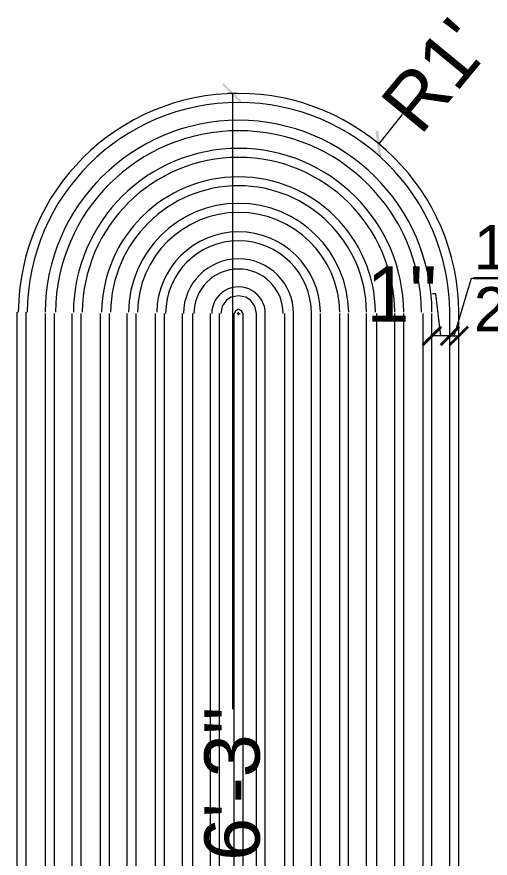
# Model space of a CAD drawing. Header units: inches. Extents: x 3324238 to 135265466, y -1036581 to 20094598.
# Drawn here: x 3353689.88 to 3353715.51, y -519043.65 to -518998.07 of the extents above; entities that cross this region are included whole.
import ezdxf

# ---------------------------------------------------------------- set-up
doc = ezdxf.new("R2010")
doc.units = ezdxf.units.IN
doc.header["$MEASUREMENT"] = 0
doc.header["$PDMODE"] = 3
doc.layers.add('FURNITURE', color=32, linetype='Continuous', lineweight=13)
for name, color, linetype in [('PDF_Geometry', 7, 'Continuous'), ('PDF_Solid Fills', 7, 'Continuous'), ('PDF_Text', 1, 'Continuous')]:
    doc.layers.add(name, color=color, linetype=linetype)
doc.styles.add('PDF Arial', font='arial.ttf')
doc.styles.add('The Thakors 3 inches', font='arial.ttf', dxfattribs={"height": 3})
doc.dimstyles.new('The Thakors 3 inches', dxfattribs={"dimtxt": 3, "dimasz": 1, "dimexe": 0.179993, "dimexo": 0.0625, "dimgap": 0.089996, "dimtad": 0, "dimzin": 0, "dimdsep": 46, "dimlunit": 4, "dimtxsty": 'The Thakors 3 inches', "dimblk": 'ARCHTICK', "dimcen": 0.089996, "dimclrd": 5, "dimclre": 5, "dimclrt": 1, "dimadec": 0, "dimazin": 0, "dimtfac": 0.799988, "dimtofl": 0, "dimtmove": 1, "dimatfit": 3, "dimfxl": 1, "dimtolj": 1, "dimtzin": 0, "dimlwd": 5, "dimlwe": 13, "dimarcsym": 0})

# ---------------------------------------------------------------- blocks, each defined once
blk = doc.blocks.new('_ArchTick')
at = {"color": 0, "linetype": 'ByBlock', "const_width": 0.15}
blk.add_lwpolyline([(-0.5, -0.5), (0.5, 0.5)], dxfattribs=at)
blk = doc.blocks.new('*D324')
at = {"layer": 'Defpoints', "color": 0, "lineweight": 30, "transparency": 16777216}
for p in [(3353713.328, -519015.422), (3353713.811, -519015.351), (3353713.811, -519015.422)]:
    blk.add_point(p, dxfattribs=at)
at = {"layer": 'FURNITURE', "color": 5, "lineweight": 5, "transparency": 16777216}
for p, q in [((3353713.569, -519015.351), (3353714.507, -519012.226)), ((3353714.507, -519012.226), (3353714.687, -519012.226)), ((3353713.328, -519015.351), (3353713.811, -519015.351))]:
    blk.add_line(p, q, dxfattribs=at)
at = {"layer": 'FURNITURE', "color": 5, "lineweight": 13, "transparency": 16777216}
for p, q in [((3353713.328, -519015.36), (3353713.328, -519015.171)), ((3353713.811, -519015.36), (3353713.811, -519015.171))]:
    blk.add_line(p, q, dxfattribs=at)
at = {"layer": 'FURNITURE', "color": 5, "lineweight": 5, "transparency": 16777216, "rotation": 180}
blk.add_blockref('_ArchTick', (3353713.328, -519015.351), dxfattribs=at)
at = {"layer": 'FURNITURE', "color": 5, "lineweight": 5, "transparency": 16777216}
blk.add_blockref('_ArchTick', (3353713.811, -519015.351), dxfattribs=at)
at = {"layer": 'FURNITURE', "color": 1, "lineweight": 30, "transparency": 16777216, "insert": (3353716.298, -519012.226), "char_height": 3, "attachment_point": 5, "style": 'The Thakors 3 inches'}
blk.add_mtext('\\A1;{\\H0.799988x;\\S1/2;}"', dxfattribs=at)
blk = doc.blocks.new('*D328')
at = {"layer": 'Defpoints', "color": 0, "lineweight": 30, "transparency": 16777216}
for p in [(3353712.361, -519015.351), (3353712.361, -519015.48), (3353713.328, -519015.655)]:
    blk.add_point(p, dxfattribs=at)
at = {"layer": 'FURNITURE', "color": 5, "lineweight": 5, "transparency": 16777216}
for p, q in [((3353712.576, -519013.076), (3353712.396, -519013.076)), ((3353712.844, -519015.351), (3353712.576, -519013.076)), ((3353713.328, -519015.351), (3353712.361, -519015.351))]:
    blk.add_line(p, q, dxfattribs=at)
at = {"layer": 'FURNITURE', "color": 5, "lineweight": 13, "transparency": 16777216}
for p, q in [((3353712.361, -519015.418), (3353712.361, -519015.171)), ((3353713.328, -519015.593), (3353713.328, -519015.171))]:
    blk.add_line(p, q, dxfattribs=at)
at = {"layer": 'FURNITURE', "color": 5, "lineweight": 5, "transparency": 16777216, "rotation": 180}
blk.add_blockref('_ArchTick', (3353712.361, -519015.351), dxfattribs=at)
at = {"layer": 'FURNITURE', "color": 5, "lineweight": 5, "transparency": 16777216}
blk.add_blockref('_ArchTick', (3353713.328, -519015.351), dxfattribs=at)
at = {"layer": 'FURNITURE', "color": 1, "lineweight": 30, "transparency": 16777216, "insert": (3353710.723, -519013.076), "char_height": 3, "attachment_point": 5, "style": 'The Thakors 3 inches'}
blk.add_mtext('\\A1;1"', dxfattribs=at)

msp = doc.modelspace()

# ---------------------------------------------------------------- linework, layer by layer
at = {"layer": 'PDF_Geometry', "color": 32, "lineweight": 13, "true_color": 0xdd6e00}
for points in [[(3353713.811, -519077.073), (3353713.811, -519014.067, 0.99391), (3353689.962, -519014.067)], [(3353713.328, -519077.073), (3353713.328, -519014.067, 0.993107), (3353690.445, -519014.067)], [(3353705.835, -519070.95), (3353705.835, -519014.147, 1), (3353697.939, -519014.147)], [(3353704.868, -519070.95), (3353704.868, -519014.147, 0.996627), (3353698.905, -519014.147)], [(3353703.337, -519070.95), (3353703.337, -519014.147, 1.001635), (3353700.436, -519014.147)]]:
    msp.add_lwpolyline(points, format="xyb", dxfattribs=at)
at = {"layer": 'PDF_Geometry', "color": 252, "lineweight": 13, "true_color": 0x979797}
for points in [[(3353701.806, -519002.223), (3353701.323, -519002.223)], [(3353701.806, -519014.147), (3353701.967, -519014.147)], [(3353701.887, -519014.228), (3353701.887, -519014.067)]]:
    msp.add_lwpolyline(points, dxfattribs=at)
at = {"layer": 'PDF_Geometry', "color": 152, "lineweight": 13, "true_color": 0x006edd}
for points in [[(3353701.564, -519002.223), (3353701.564, -519035.579)], [(3353710.749, -519003.351), (3353709.46, -519004.962)]]:
    msp.add_lwpolyline(points, dxfattribs=at)
at = {"layer": 'PDF_Geometry', "color": 32, "lineweight": 13, "true_color": 0xdd6e00}
for points in [[(3353702.853, -519014.147), (3353702.773, -519013.744), (3353702.531, -519013.422), (3353702.289, -519013.261), (3353701.887, -519013.18), (3353701.484, -519013.261), (3353701.242, -519013.422), (3353701, -519013.744), (3353700.92, -519014.147)], [(3353689.881, -519014.067), (3353689.881, -519064.907)], [(3353690.365, -519014.067), (3353690.365, -519064.907)], [(3353691.412, -519014.147), (3353691.412, -519064.907)], [(3353691.896, -519014.147), (3353691.896, -519064.907)], [(3353692.863, -519014.147), (3353692.863, -519064.907)], [(3353693.346, -519014.147), (3353693.346, -519064.907)], [(3353694.393, -519014.147), (3353694.393, -519064.907)], [(3353694.877, -519014.147), (3353694.877, -519064.907)], [(3353695.844, -519014.147), (3353695.844, -519064.907)], [(3353696.327, -519014.147), (3353696.327, -519064.907)], [(3353697.375, -519014.147), (3353697.375, -519064.907)], [(3353697.858, -519014.147), (3353697.858, -519064.907)], [(3353698.825, -519014.147), (3353698.825, -519070.95)], [(3353699.389, -519014.147), (3353699.389, -519070.95)], [(3353700.356, -519014.147), (3353700.356, -519070.95)], [(3353700.839, -519014.147), (3353700.839, -519070.95)], [(3353702.128, -519070.95), (3353702.128, -519014.147), (3353702.048, -519013.986), (3353701.887, -519013.905), (3353701.725, -519013.986), (3353701.645, -519014.147)], [(3353701.645, -519070.95), (3353701.645, -519014.147)], [(3353702.853, -519070.95), (3353702.853, -519014.147)], [(3353704.384, -519070.95), (3353704.384, -519014.147)], [(3353706.318, -519070.95), (3353706.318, -519014.147)], [(3353707.365, -519070.95), (3353707.365, -519014.147)], [(3353707.849, -519070.95), (3353707.849, -519014.147)], [(3353708.816, -519077.073), (3353708.816, -519014.147)], [(3353709.38, -519077.073), (3353709.38, -519014.147)], [(3353710.347, -519077.073), (3353710.347, -519014.147)], [(3353710.83, -519077.073), (3353710.83, -519014.147)], [(3353711.877, -519077.073), (3353711.877, -519014.147)], [(3353712.361, -519077.073), (3353712.361, -519014.147)]]:
    msp.add_lwpolyline(points, dxfattribs=at)
for centre, radius, start, end in [((3353701.887, -519014.148), 10.475, 0.4424, 179.5576), ((3353701.887, -519014.148), 9.911, 0.4677, 179.5323), ((3353701.887, -519014.135), 8.944, 0.4357, 179.5643), ((3353701.887, -519014.141), 8.46, 0.5059, 179.4941), ((3353701.887, -519014.148), 7.413, 0.6262, 179.3738), ((3353701.887, -519014.148), 6.93, 0.6701, 179.3299), ((3353701.887, -519014.135), 5.963, 0.6613, 179.3387), ((3353701.887, -519014.142), 5.479, 0.7915, 179.2085), ((3353701.887, -519014.148), 4.432, 1.0513, 178.9487), ((3353701.887, -519014.147), 2.417, 0, 180)]:
    msp.add_arc(centre, radius, start, end, dxfattribs=at)
at = {"layer": 'PDF_Solid Fills', "color": 152, "lineweight": 30, "true_color": 0x006edd, "transparency": 33554559}
for points in [[(3353702.048, -519002.625), (3353701, -519001.739), (3353701.081, -519001.659)], [(3353701.967, -519002.706), (3353702.048, -519002.625), (3353701, -519001.739)], [(3353709.46, -519004.237), (3353709.299, -519004.237), (3353709.621, -519005.607)], [(3353709.299, -519004.237), (3353709.621, -519005.607), (3353709.46, -519005.607)]]:
    msp.add_solid(points, dxfattribs=at)

# ---------------------------------------------------------------- texts
at = {"layer": 'PDF_Text', "lineweight": 30, "char_height": 2.9991, "attachment_point": 7, "style": 'PDF Arial'}
for s, insert, rotation in [("R1'", (3353711.726, -519004.56), 50.4993), ('6\'-3"', (3353703.075, -519043.791), 90)]:
    msp.add_mtext(s, dxfattribs=dict(at, insert=insert, rotation=rotation))

# ---------------------------------------------------------------- dimensions: what is measured, and where the dimension line sits
at = {"layer": 'FURNITURE', "lineweight": 30}
dim = msp.add_linear_dim(base=(3353713.811, -519015.351), p1=(3353713.328, -519015.422), p2=(3353713.811, -519015.422), dimstyle='The Thakors 3 inches', dxfattribs=at)
dim.commit()
dim.dimension.update_dxf_attribs({"geometry": '*D324', "text_midpoint": (3353714.777, -519012.226)})
dim = msp.add_linear_dim(base=(3353712.361, -519015.351), p1=(3353713.328, -519015.655), p2=(3353712.361, -519015.48), dimstyle='The Thakors 3 inches', dxfattribs=at)
dim.commit()
dim.dimension.update_dxf_attribs({"geometry": '*D328', "text_midpoint": (3353712.306, -519013.076), "dimtype": 160})

doc.saveas('drawing.dxf')
